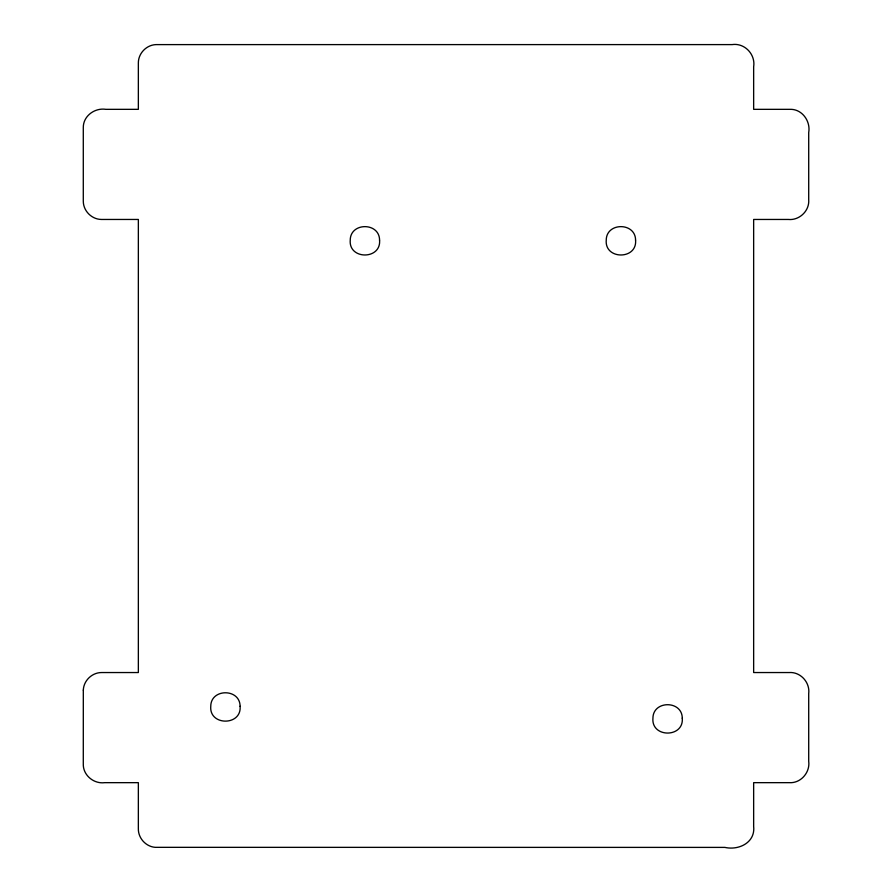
<?xml version="1.0" encoding="UTF-8"?>
<svg xmlns="http://www.w3.org/2000/svg" width="892" height="892" viewBox="0 0 892 892"><rect width="100%" height="100%" fill="white"/><g stroke="black" fill="none" stroke-linecap="round" stroke-linejoin="round"><path stroke-width="1.34" d="M83.313 690.118L83.291 763.898C82.867 775.137 93.771 784.135 104.699 782.663L138.349 782.663L138.349 828.478C138.015 837.934 145.708 846.575 155.141 847.333L724.884 847.4C738.877 850.567 755.446 842.516 753.651 826.471L753.651 782.663L789.308 782.663C800.737 783.444 810.248 772.472 808.709 761.289L808.709 693.586C810.137 682.436 800.492 671.698 789.164 672.546L753.651 672.546L753.651 219.454L788.316 219.454C799.31 220.614 809.59 210.869 808.709 199.775L808.709 132.551C810.75 121.1 801.997 108.846 789.911 109.337L753.651 109.337L753.651 66.811C755.669 54.445 744.664 42.704 732.087 44.6L155.922 44.611C146.344 44.968 138.227 53.487 138.349 63.064L138.349 109.337L105.858 109.337C94.753 107.586 83.09 116.038 83.291 127.701L83.291 201.101C83.224 210.869 91.72 219.432 101.487 219.454L138.349 219.454L138.349 672.546L101.733 672.546C92.166 672.434 83.658 680.551 83.313 690.118M240.093 706.274C241.844 726.066 209.018 726.066 210.768 706.274C210.813 688.289 240.037 688.289 240.093 706.274M379.568 240.138C381.319 259.918 348.493 259.918 350.244 240.138C350.3 222.141 379.513 222.141 379.568 240.138M635.572 240.138C637.323 259.918 604.497 259.918 606.248 240.138C606.304 222.141 635.528 222.141 635.572 240.138M682.269 718.205C684.019 737.996 651.182 737.996 652.933 718.205C652.989 700.22 682.213 700.22 682.269 718.205"/></g></svg>
